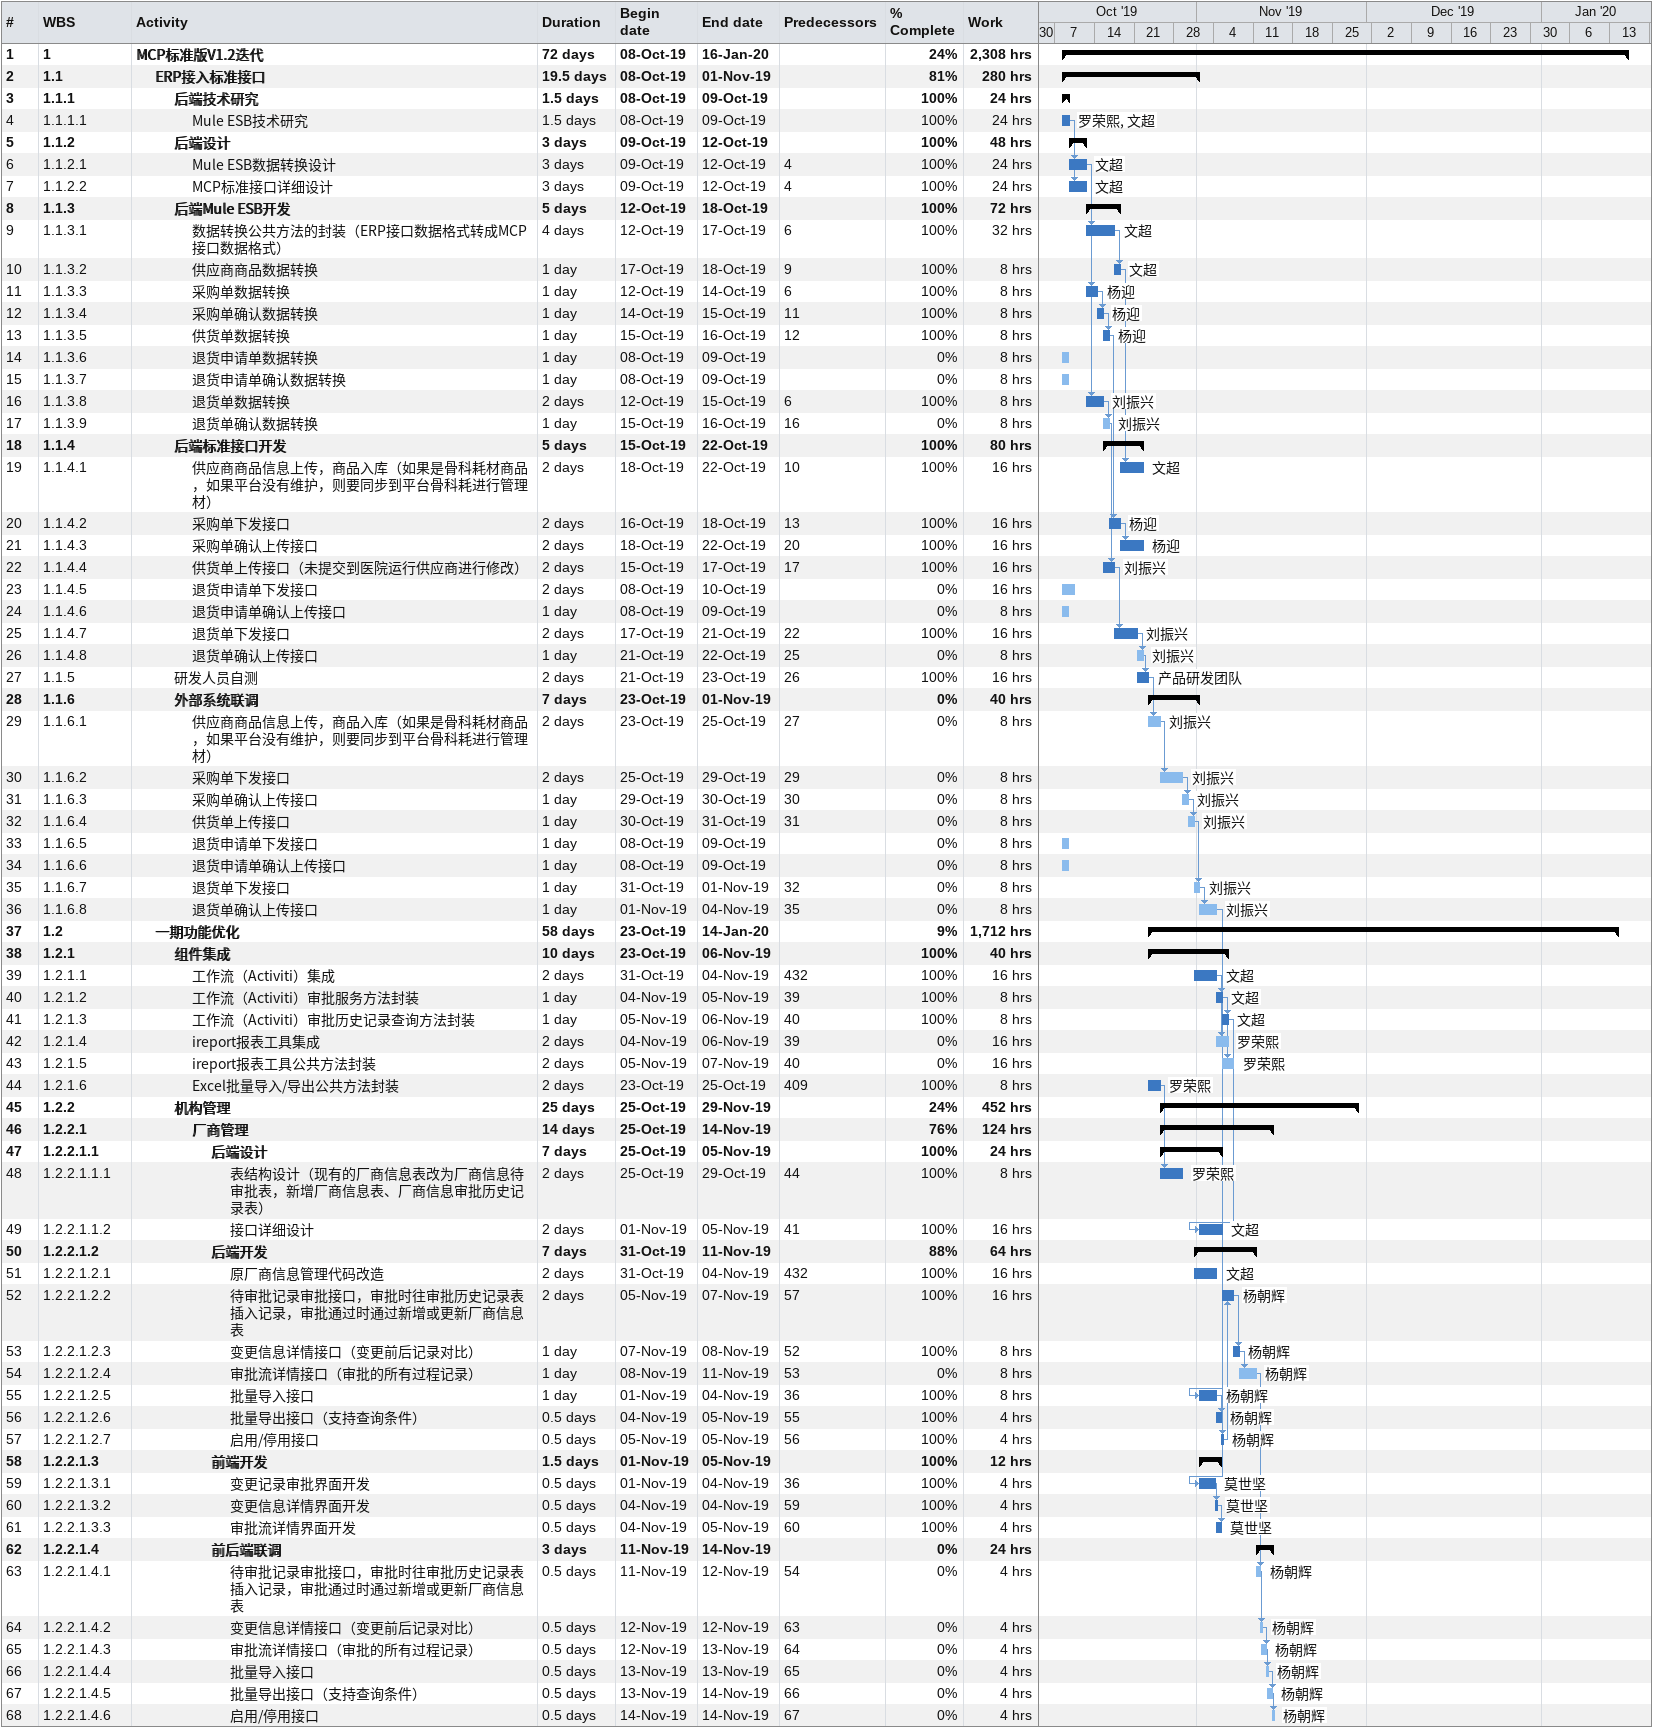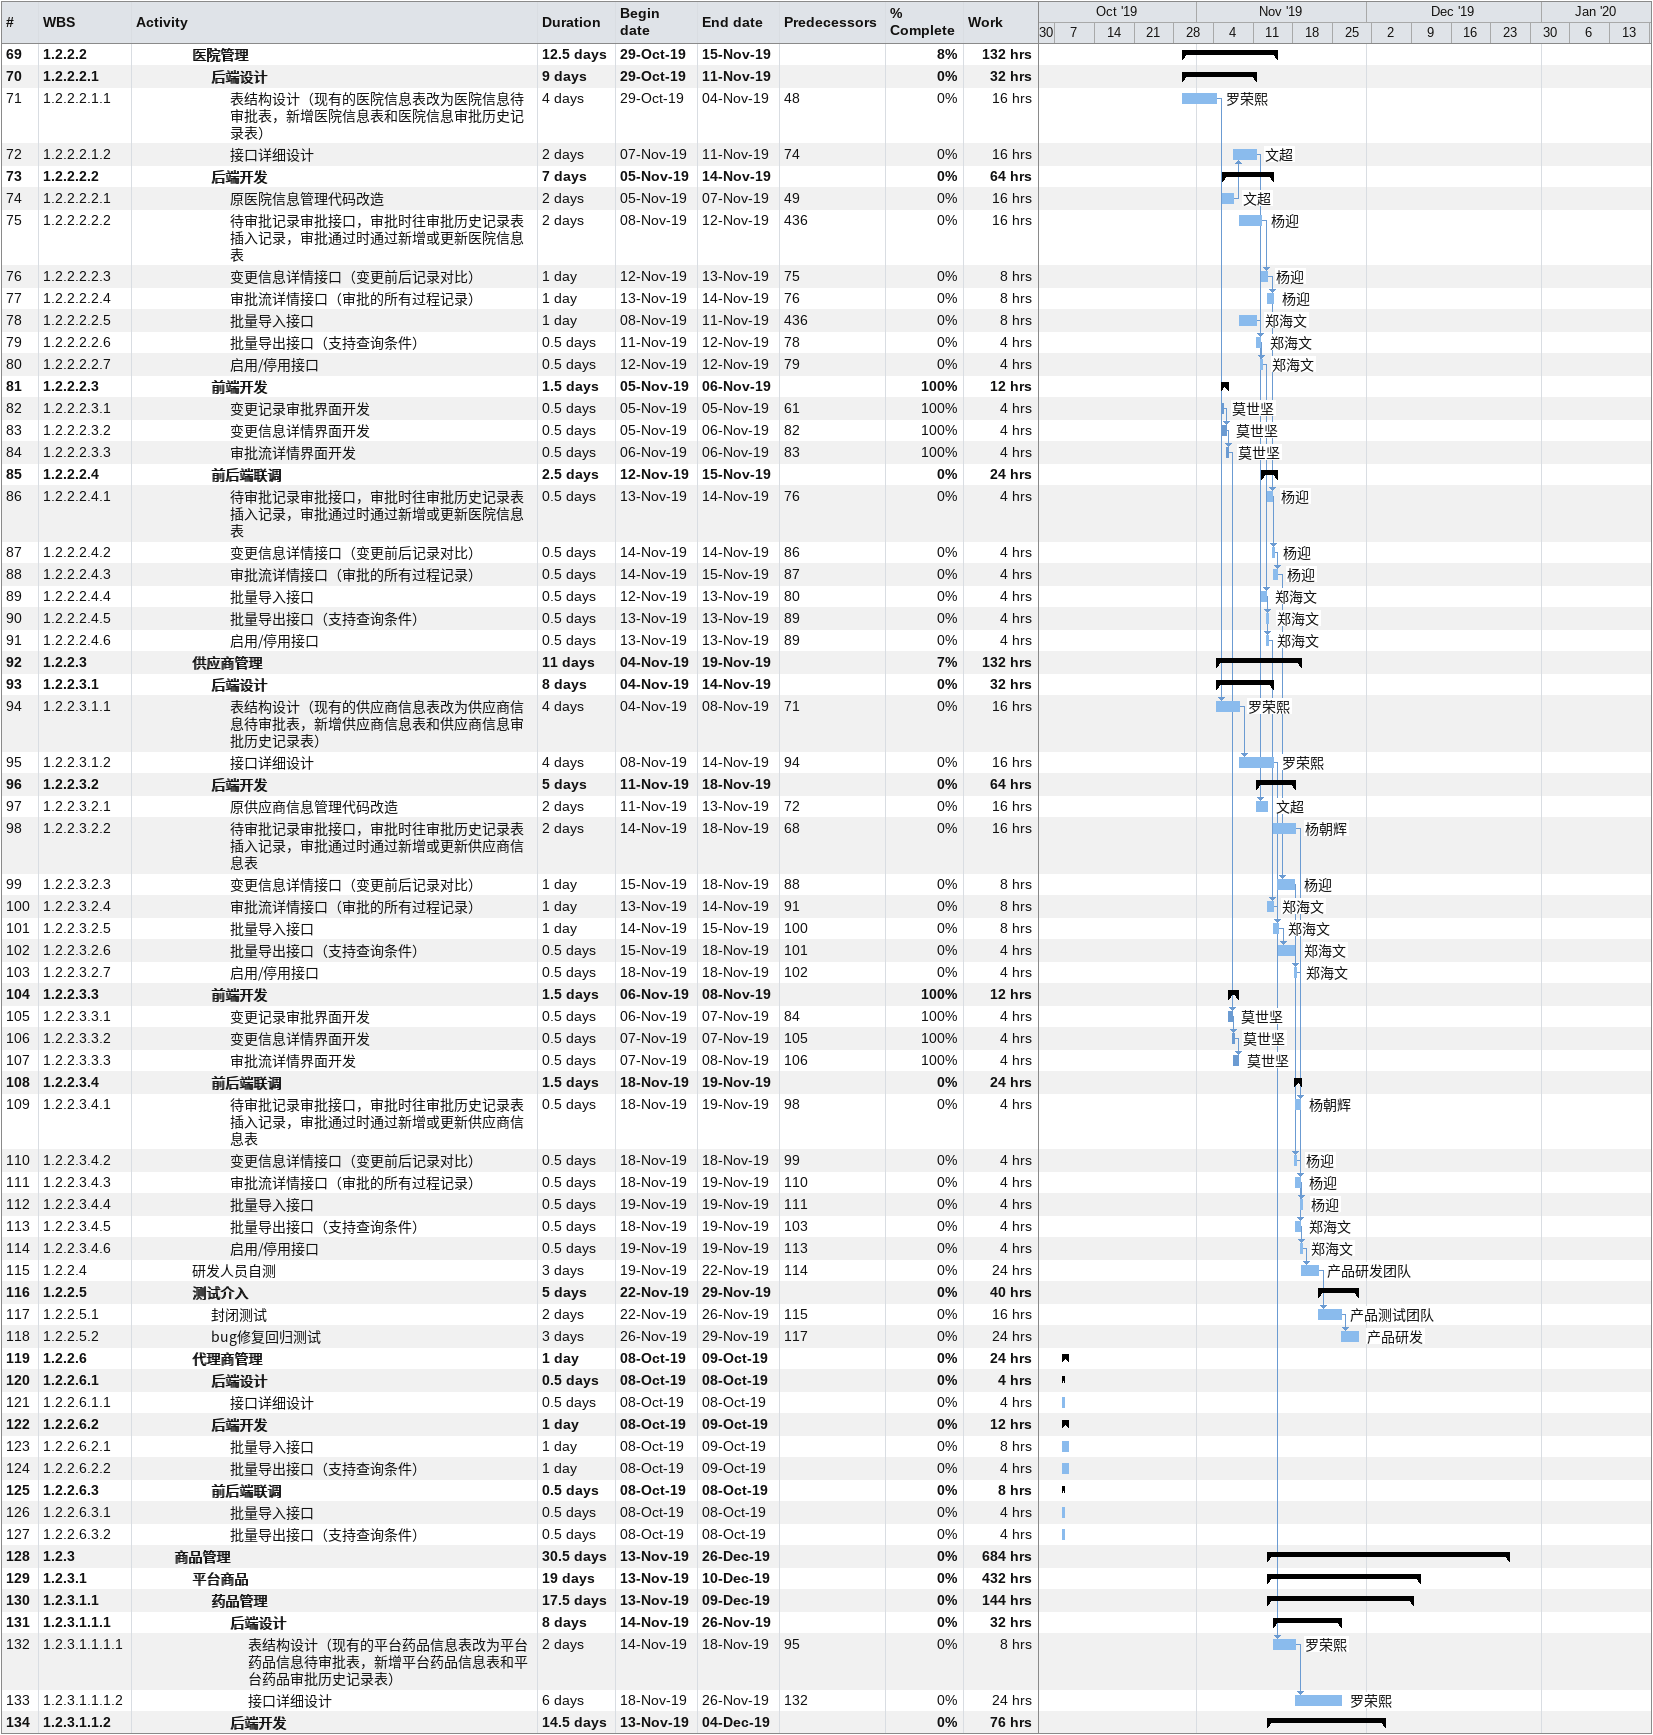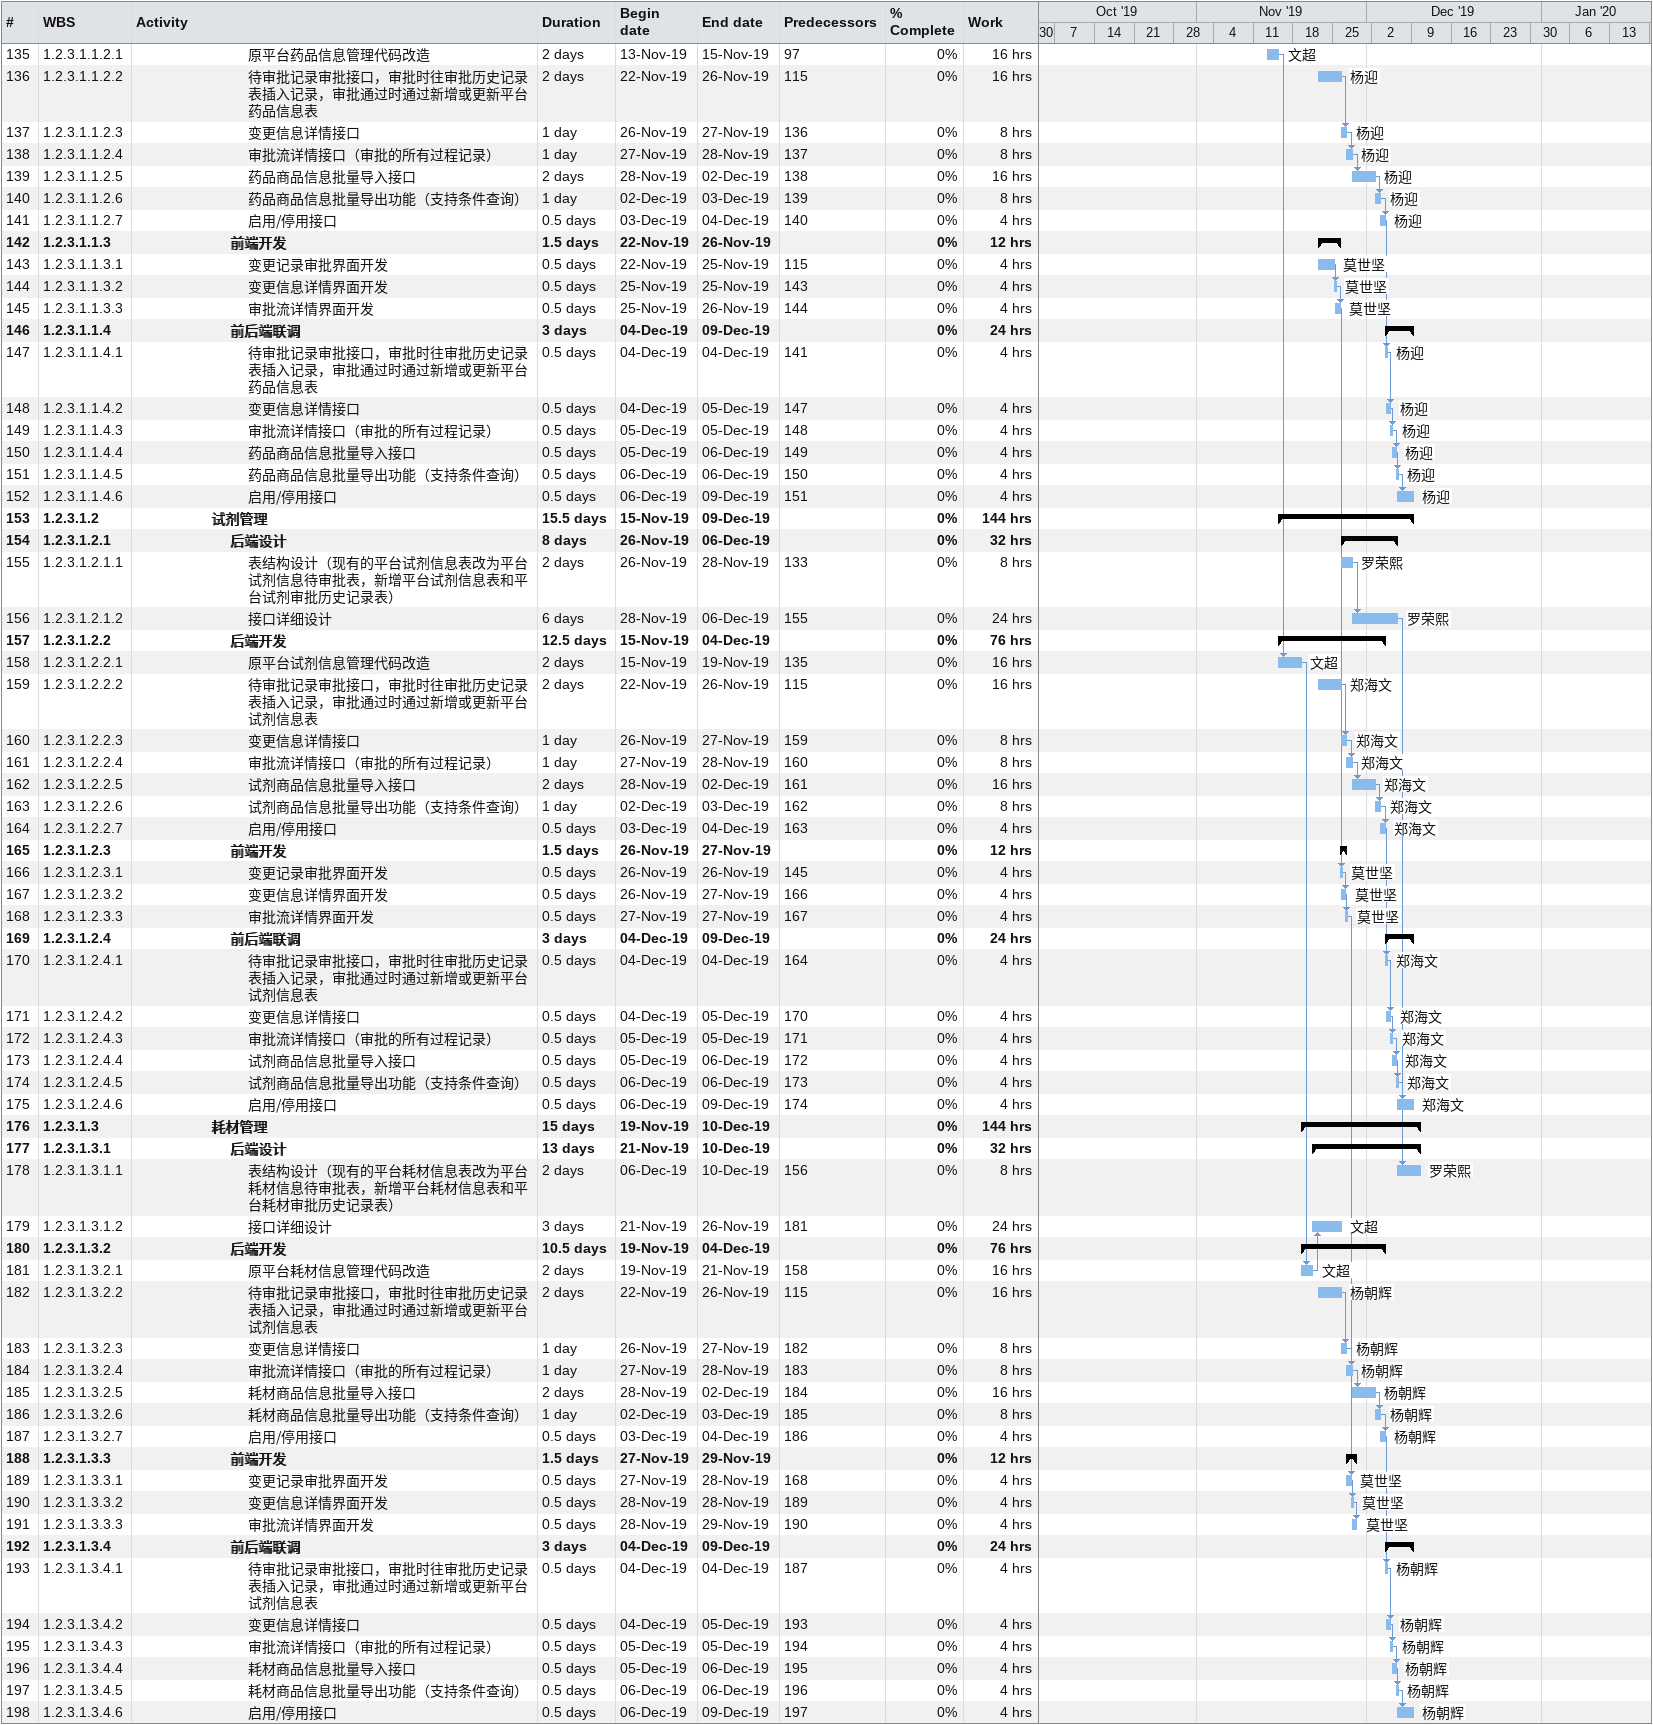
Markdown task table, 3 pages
| ID | WBS | Task | Duration | Start | Finish | Predecessors | Resources | % complete | Work (h) |
|---|---|---|---|---|---|---|---|---|---|
| 1 | 1 | **MCP标准版V1.2迭代** | 72d | 2019-10-08 | 2020-01-16 |  |  | 24 | 2308 |
| 2 | 1.1 | **ERP接入标准接口** | 19.5d | 2019-10-08 | 2019-11-01 |  |  | 81 | 280 |
| 3 | 1.1.1 | **后端技术研究** | 1.5d | 2019-10-08 | 2019-10-09 |  |  | 100 | 24 |
| 4 | 1.1.1.1 | Mule ESB技术研究 | 1.5d | 2019-10-08 | 2019-10-09 |  | 罗荣熙, 文超 | 100 | 24 |
| 5 | 1.1.2 | **后端设计** | 3d | 2019-10-09 | 2019-10-12 |  |  | 100 | 48 |
| 6 | 1.1.2.1 | Mule ESB数据转换设计 | 3d | 2019-10-09 | 2019-10-12 | 4 | 文超 | 100 | 24 |
| 7 | 1.1.2.2 | MCP标准接口详细设计 | 3d | 2019-10-09 | 2019-10-12 | 4 | 文超 | 100 | 24 |
| 8 | 1.1.3 | **后端Mule ESB开发** | 5d | 2019-10-12 | 2019-10-18 |  |  | 100 | 72 |
| 9 | 1.1.3.1 | 数据转换公共方法的封装（ERP接口数据格式转成MCP接口数据格式） | 4d | 2019-10-12 | 2019-10-17 | 6 | 文超 | 100 | 32 |
| 10 | 1.1.3.2 | 供应商商品数据转换 | 1d | 2019-10-17 | 2019-10-18 | 9 | 文超 | 100 | 8 |
| 11 | 1.1.3.3 | 采购单数据转换 | 1d | 2019-10-12 | 2019-10-14 | 6 | 杨迎 | 100 | 8 |
| 12 | 1.1.3.4 | 采购单确认数据转换 | 1d | 2019-10-14 | 2019-10-15 | 11 | 杨迎 | 100 | 8 |
| 13 | 1.1.3.5 | 供货单数据转换 | 1d | 2019-10-15 | 2019-10-16 | 12 | 杨迎 | 100 | 8 |
| 14 | 1.1.3.6 | 退货申请单数据转换 | 1d | 2019-10-08 | 2019-10-09 |  |  | 0 | 8 |
| 15 | 1.1.3.7 | 退货申请单确认数据转换 | 1d | 2019-10-08 | 2019-10-09 |  |  | 0 | 8 |
| 16 | 1.1.3.8 | 退货单数据转换 | 2d | 2019-10-12 | 2019-10-15 | 6 | 刘振兴 | 100 | 8 |
| 17 | 1.1.3.9 | 退货单确认数据转换 | 1d | 2019-10-15 | 2019-10-16 | 16 | 刘振兴 | 0 | 8 |
| 18 | 1.1.4 | **后端标准接口开发** | 5d | 2019-10-15 | 2019-10-22 |  |  | 100 | 80 |
| 19 | 1.1.4.1 | 供应商商品信息上传，商品入库（如果是骨科耗材商品，如果平台没有维护，则要同步到平台骨科耗进行管理材） | 2d | 2019-10-18 | 2019-10-22 | 10 | 文超 | 100 | 16 |
| 20 | 1.1.4.2 | 采购单下发接口 | 2d | 2019-10-16 | 2019-10-18 | 13 | 杨迎 | 100 | 16 |
| 21 | 1.1.4.3 | 采购单确认上传接口 | 2d | 2019-10-18 | 2019-10-22 | 20 | 杨迎 | 100 | 16 |
| 22 | 1.1.4.4 | 供货单上传接口（未提交到医院运行供应商进行修改） | 2d | 2019-10-15 | 2019-10-17 | 17 | 刘振兴 | 100 | 16 |
| 23 | 1.1.4.5 | 退货申请单下发接口 | 2d | 2019-10-08 | 2019-10-10 |  |  | 0 | 16 |
| 24 | 1.1.4.6 | 退货申请单确认上传接口 | 1d | 2019-10-08 | 2019-10-09 |  |  | 0 | 8 |
| 25 | 1.1.4.7 | 退货单下发接口 | 2d | 2019-10-17 | 2019-10-21 | 22 | 刘振兴 | 100 | 16 |
| 26 | 1.1.4.8 | 退货单确认上传接口 | 1d | 2019-10-21 | 2019-10-22 | 25 | 刘振兴 | 0 | 8 |
| 27 | 1.1.5 | 研发人员自测 | 2d | 2019-10-21 | 2019-10-23 | 26 | 产品研发团队 | 100 | 16 |
| 28 | 1.1.6 | **外部系统联调** | 7d | 2019-10-23 | 2019-11-01 |  |  | 0 | 40 |
| 29 | 1.1.6.1 | 供应商商品信息上传，商品入库（如果是骨科耗材商品，如果平台没有维护，则要同步到平台骨科耗进行管理材） | 2d | 2019-10-23 | 2019-10-25 | 27 | 刘振兴 | 0 | 8 |
| 30 | 1.1.6.2 | 采购单下发接口 | 2d | 2019-10-25 | 2019-10-29 | 29 | 刘振兴 | 0 | 8 |
| 31 | 1.1.6.3 | 采购单确认上传接口 | 1d | 2019-10-29 | 2019-10-30 | 30 | 刘振兴 | 0 | 8 |
| 32 | 1.1.6.4 | 供货单上传接口 | 1d | 2019-10-30 | 2019-10-31 | 31 | 刘振兴 | 0 | 8 |
| 33 | 1.1.6.5 | 退货申请单下发接口 | 1d | 2019-10-08 | 2019-10-09 |  |  | 0 | 8 |
| 34 | 1.1.6.6 | 退货申请单确认上传接口 | 1d | 2019-10-08 | 2019-10-09 |  |  | 0 | 8 |
| 35 | 1.1.6.7 | 退货单下发接口 | 1d | 2019-10-31 | 2019-11-01 | 32 | 刘振兴 | 0 | 8 |
| 36 | 1.1.6.8 | 退货单确认上传接口 | 1d | 2019-11-01 | 2019-11-04 | 35 | 刘振兴 | 0 | 8 |
| 37 | 1.2 | **一期功能优化** | 58d | 2019-10-23 | 2020-01-14 |  |  | 9 | 1712 |
| 38 | 1.2.1 | **组件集成** | 10d | 2019-10-23 | 2019-11-06 |  |  | 100 | 40 |
| 39 | 1.2.1.1 | 工作流（Activiti）集成 | 2d | 2019-10-31 | 2019-11-04 | 432 | 文超 | 100 | 16 |
| 40 | 1.2.1.2 | 工作流（Activiti）审批服务方法封装 | 1d | 2019-11-04 | 2019-11-05 | 39 | 文超 | 100 | 8 |
| 41 | 1.2.1.3 | 工作流（Activiti）审批历史记录查询方法封装 | 1d | 2019-11-05 | 2019-11-06 | 40 | 文超 | 100 | 8 |
| 42 | 1.2.1.4 | ireport报表工具集成 | 2d | 2019-11-04 | 2019-11-06 | 39 | 罗荣熙 | 0 | 16 |
| 43 | 1.2.1.5 | ireport报表工具公共方法封装 | 2d | 2019-11-05 | 2019-11-07 | 40 | 罗荣熙 | 0 | 16 |
| 44 | 1.2.1.6 | Excel批量导入/导出公共方法封装 | 2d | 2019-10-23 | 2019-10-25 | 409 | 罗荣熙 | 100 | 8 |
| 45 | 1.2.2 | **机构管理** | 25d | 2019-10-25 | 2019-11-29 |  |  | 24 | 452 |
| 46 | 1.2.2.1 | **厂商管理** | 14d | 2019-10-25 | 2019-11-14 |  |  | 76 | 124 |
| 47 | 1.2.2.1.1 | **后端设计** | 7d | 2019-10-25 | 2019-11-05 |  |  | 100 | 24 |
| 48 | 1.2.2.1.1.1 | 表结构设计（现有的厂商信息表改为厂商信息待审批表，新增厂商信息表、厂商信息审批历史记录表） | 2d | 2019-10-25 | 2019-10-29 | 44 | 罗荣熙 | 100 | 8 |
| 49 | 1.2.2.1.1.2 | 接口详细设计 | 2d | 2019-11-01 | 2019-11-05 | 41 | 文超 | 100 | 16 |
| 50 | 1.2.2.1.2 | **后端开发** | 7d | 2019-10-31 | 2019-11-11 |  |  | 88 | 64 |
| 51 | 1.2.2.1.2.1 | 原厂商信息管理代码改造 | 2d | 2019-10-31 | 2019-11-04 | 432 | 文超 | 100 | 16 |
| 52 | 1.2.2.1.2.2 | 待审批记录审批接口，审批时往审批历史记录表插入记录，审批通过时通过新增或更新厂商信息表 | 2d | 2019-11-05 | 2019-11-07 | 57 | 杨朝辉 | 100 | 16 |
| 53 | 1.2.2.1.2.3 | 变更信息详情接口（变更前后记录对比） | 1d | 2019-11-07 | 2019-11-08 | 52 | 杨朝辉 | 100 | 8 |
| 54 | 1.2.2.1.2.4 | 审批流详情接口（审批的所有过程记录） | 1d | 2019-11-08 | 2019-11-11 | 53 | 杨朝辉 | 0 | 8 |
| 55 | 1.2.2.1.2.5 | 批量导入接口 | 1d | 2019-11-01 | 2019-11-04 | 36 | 杨朝辉 | 100 | 8 |
| 56 | 1.2.2.1.2.6 | 批量导出接口（支持查询条件） | 0.5d | 2019-11-04 | 2019-11-05 | 55 | 杨朝辉 | 100 | 4 |
| 57 | 1.2.2.1.2.7 | 启用/停用接口 | 0.5d | 2019-11-05 | 2019-11-05 | 56 | 杨朝辉 | 100 | 4 |
| 58 | 1.2.2.1.3 | **前端开发** | 1.5d | 2019-11-01 | 2019-11-05 |  |  | 100 | 12 |
| 59 | 1.2.2.1.3.1 | 变更记录审批界面开发 | 0.5d | 2019-11-01 | 2019-11-04 | 36 | 莫世坚 | 100 | 4 |
| 60 | 1.2.2.1.3.2 | 变更信息详情界面开发 | 0.5d | 2019-11-04 | 2019-11-04 | 59 | 莫世坚 | 100 | 4 |
| 61 | 1.2.2.1.3.3 | 审批流详情界面开发 | 0.5d | 2019-11-04 | 2019-11-05 | 60 | 莫世坚 | 100 | 4 |
| 62 | 1.2.2.1.4 | **前后端联调** | 3d | 2019-11-11 | 2019-11-14 |  |  | 0 | 24 |
| 63 | 1.2.2.1.4.1 | 待审批记录审批接口，审批时往审批历史记录表插入记录，审批通过时通过新增或更新厂商信息表 | 0.5d | 2019-11-11 | 2019-11-12 | 54 | 杨朝辉 | 0 | 4 |
| 64 | 1.2.2.1.4.2 | 变更信息详情接口（变更前后记录对比） | 0.5d | 2019-11-12 | 2019-11-12 | 63 | 杨朝辉 | 0 | 4 |
| 65 | 1.2.2.1.4.3 | 审批流详情接口（审批的所有过程记录） | 0.5d | 2019-11-12 | 2019-11-13 | 64 | 杨朝辉 | 0 | 4 |
| 66 | 1.2.2.1.4.4 | 批量导入接口 | 0.5d | 2019-11-13 | 2019-11-13 | 65 | 杨朝辉 | 0 | 4 |
| 67 | 1.2.2.1.4.5 | 批量导出接口（支持查询条件） | 0.5d | 2019-11-13 | 2019-11-14 | 66 | 杨朝辉 | 0 | 4 |
| 68 | 1.2.2.1.4.6 | 启用/停用接口 | 0.5d | 2019-11-14 | 2019-11-14 | 67 | 杨朝辉 | 0 | 4 |
| 69 | 1.2.2.2 | **医院管理** | 12.5d | 2019-10-29 | 2019-11-15 |  |  | 8 | 132 |
| 70 | 1.2.2.2.1 | **后端设计** | 9d | 2019-10-29 | 2019-11-11 |  |  | 0 | 32 |
| 71 | 1.2.2.2.1.1 | 表结构设计（现有的医院信息表改为医院信息待审批表，新增医院信息表和医院信息审批历史记录表） | 4d | 2019-10-29 | 2019-11-04 | 48 | 罗荣熙 | 0 | 16 |
| 72 | 1.2.2.2.1.2 | 接口详细设计 | 2d | 2019-11-07 | 2019-11-11 | 74 | 文超 | 0 | 16 |
| 73 | 1.2.2.2.2 | **后端开发** | 7d | 2019-11-05 | 2019-11-14 |  |  | 0 | 64 |
| 74 | 1.2.2.2.2.1 | 原医院信息管理代码改造 | 2d | 2019-11-05 | 2019-11-07 | 49 | 文超 | 0 | 16 |
| 75 | 1.2.2.2.2.2 | 待审批记录审批接口，审批时往审批历史记录表插入记录，审批通过时通过新增或更新医院信息表 | 2d | 2019-11-08 | 2019-11-12 | 436 | 杨迎 | 0 | 16 |
| 76 | 1.2.2.2.2.3 | 变更信息详情接口（变更前后记录对比） | 1d | 2019-11-12 | 2019-11-13 | 75 | 杨迎 | 0 | 8 |
| 77 | 1.2.2.2.2.4 | 审批流详情接口（审批的所有过程记录） | 1d | 2019-11-13 | 2019-11-14 | 76 | 杨迎 | 0 | 8 |
| 78 | 1.2.2.2.2.5 | 批量导入接口 | 1d | 2019-11-08 | 2019-11-11 | 436 | 郑海文 | 0 | 8 |
| 79 | 1.2.2.2.2.6 | 批量导出接口（支持查询条件） | 0.5d | 2019-11-11 | 2019-11-12 | 78 | 郑海文 | 0 | 4 |
| 80 | 1.2.2.2.2.7 | 启用/停用接口 | 0.5d | 2019-11-12 | 2019-11-12 | 79 | 郑海文 | 0 | 4 |
| 81 | 1.2.2.2.3 | **前端开发** | 1.5d | 2019-11-05 | 2019-11-06 |  |  | 100 | 12 |
| 82 | 1.2.2.2.3.1 | 变更记录审批界面开发 | 0.5d | 2019-11-05 | 2019-11-05 | 61 | 莫世坚 | 100 | 4 |
| 83 | 1.2.2.2.3.2 | 变更信息详情界面开发 | 0.5d | 2019-11-05 | 2019-11-06 | 82 | 莫世坚 | 100 | 4 |
| 84 | 1.2.2.2.3.3 | 审批流详情界面开发 | 0.5d | 2019-11-06 | 2019-11-06 | 83 | 莫世坚 | 100 | 4 |
| 85 | 1.2.2.2.4 | **前后端联调** | 2.5d | 2019-11-12 | 2019-11-15 |  |  | 0 | 24 |
| 86 | 1.2.2.2.4.1 | 待审批记录审批接口，审批时往审批历史记录表插入记录，审批通过时通过新增或更新医院信息表 | 0.5d | 2019-11-13 | 2019-11-14 | 76 | 杨迎 | 0 | 4 |
| 87 | 1.2.2.2.4.2 | 变更信息详情接口（变更前后记录对比） | 0.5d | 2019-11-14 | 2019-11-14 | 86 | 杨迎 | 0 | 4 |
| 88 | 1.2.2.2.4.3 | 审批流详情接口（审批的所有过程记录） | 0.5d | 2019-11-14 | 2019-11-15 | 87 | 杨迎 | 0 | 4 |
| 89 | 1.2.2.2.4.4 | 批量导入接口 | 0.5d | 2019-11-12 | 2019-11-13 | 80 | 郑海文 | 0 | 4 |
| 90 | 1.2.2.2.4.5 | 批量导出接口（支持查询条件） | 0.5d | 2019-11-13 | 2019-11-13 | 89 | 郑海文 | 0 | 4 |
| 91 | 1.2.2.2.4.6 | 启用/停用接口 | 0.5d | 2019-11-13 | 2019-11-13 | 89 | 郑海文 | 0 | 4 |
| 92 | 1.2.2.3 | **供应商管理** | 11d | 2019-11-04 | 2019-11-19 |  |  | 7 | 132 |
| 93 | 1.2.2.3.1 | **后端设计** | 8d | 2019-11-04 | 2019-11-14 |  |  | 0 | 32 |
| 94 | 1.2.2.3.1.1 | 表结构设计（现有的供应商信息表改为供应商信息待审批表，新增供应商信息表和供应商信息审批历史记录表） | 4d | 2019-11-04 | 2019-11-08 | 71 | 罗荣熙 | 0 | 16 |
| 95 | 1.2.2.3.1.2 | 接口详细设计 | 4d | 2019-11-08 | 2019-11-14 | 94 | 罗荣熙 | 0 | 16 |
| 96 | 1.2.2.3.2 | **后端开发** | 5d | 2019-11-11 | 2019-11-18 |  |  | 0 | 64 |
| 97 | 1.2.2.3.2.1 | 原供应商信息管理代码改造 | 2d | 2019-11-11 | 2019-11-13 | 72 | 文超 | 0 | 16 |
| 98 | 1.2.2.3.2.2 | 待审批记录审批接口，审批时往审批历史记录表插入记录，审批通过时通过新增或更新供应商信息表 | 2d | 2019-11-14 | 2019-11-18 | 68 | 杨朝辉 | 0 | 16 |
| 99 | 1.2.2.3.2.3 | 变更信息详情接口（变更前后记录对比） | 1d | 2019-11-15 | 2019-11-18 | 88 | 杨迎 | 0 | 8 |
| 100 | 1.2.2.3.2.4 | 审批流详情接口（审批的所有过程记录） | 1d | 2019-11-13 | 2019-11-14 | 91 | 郑海文 | 0 | 8 |
| 101 | 1.2.2.3.2.5 | 批量导入接口 | 1d | 2019-11-14 | 2019-11-15 | 100 | 郑海文 | 0 | 8 |
| 102 | 1.2.2.3.2.6 | 批量导出接口（支持查询条件） | 0.5d | 2019-11-15 | 2019-11-18 | 101 | 郑海文 | 0 | 4 |
| 103 | 1.2.2.3.2.7 | 启用/停用接口 | 0.5d | 2019-11-18 | 2019-11-18 | 102 | 郑海文 | 0 | 4 |
| 104 | 1.2.2.3.3 | **前端开发** | 1.5d | 2019-11-06 | 2019-11-08 |  |  | 100 | 12 |
| 105 | 1.2.2.3.3.1 | 变更记录审批界面开发 | 0.5d | 2019-11-06 | 2019-11-07 | 84 | 莫世坚 | 100 | 4 |
| 106 | 1.2.2.3.3.2 | 变更信息详情界面开发 | 0.5d | 2019-11-07 | 2019-11-07 | 105 | 莫世坚 | 100 | 4 |
| 107 | 1.2.2.3.3.3 | 审批流详情界面开发 | 0.5d | 2019-11-07 | 2019-11-08 | 106 | 莫世坚 | 100 | 4 |
| 108 | 1.2.2.3.4 | **前后端联调** | 1.5d | 2019-11-18 | 2019-11-19 |  |  | 0 | 24 |
| 109 | 1.2.2.3.4.1 | 待审批记录审批接口，审批时往审批历史记录表插入记录，审批通过时通过新增或更新供应商信息表 | 0.5d | 2019-11-18 | 2019-11-19 | 98 | 杨朝辉 | 0 | 4 |
| 110 | 1.2.2.3.4.2 | 变更信息详情接口（变更前后记录对比） | 0.5d | 2019-11-18 | 2019-11-18 | 99 | 杨迎 | 0 | 4 |
| 111 | 1.2.2.3.4.3 | 审批流详情接口（审批的所有过程记录） | 0.5d | 2019-11-18 | 2019-11-19 | 110 | 杨迎 | 0 | 4 |
| 112 | 1.2.2.3.4.4 | 批量导入接口 | 0.5d | 2019-11-19 | 2019-11-19 | 111 | 杨迎 | 0 | 4 |
| 113 | 1.2.2.3.4.5 | 批量导出接口（支持查询条件） | 0.5d | 2019-11-18 | 2019-11-19 | 103 | 郑海文 | 0 | 4 |
| 114 | 1.2.2.3.4.6 | 启用/停用接口 | 0.5d | 2019-11-19 | 2019-11-19 | 113 | 郑海文 | 0 | 4 |
| 115 | 1.2.2.4 | 研发人员自测 | 3d | 2019-11-19 | 2019-11-22 | 114 | 产品研发团队 | 0 | 24 |
| 116 | 1.2.2.5 | **测试介入** | 5d | 2019-11-22 | 2019-11-29 |  |  | 0 | 40 |
| 117 | 1.2.2.5.1 | 封闭测试 | 2d | 2019-11-22 | 2019-11-26 | 115 | 产品测试团队 | 0 | 16 |
| 118 | 1.2.2.5.2 | bug修复回归测试 | 3d | 2019-11-26 | 2019-11-29 | 117 | 产品研发 | 0 | 24 |
| 119 | 1.2.2.6 | **代理商管理** | 1d | 2019-10-08 | 2019-10-09 |  |  | 0 | 24 |
| 120 | 1.2.2.6.1 | **后端设计** | 0.5d | 2019-10-08 | 2019-10-08 |  |  | 0 | 4 |
| 121 | 1.2.2.6.1.1 | 接口详细设计 | 0.5d | 2019-10-08 | 2019-10-08 |  |  | 0 | 4 |
| 122 | 1.2.2.6.2 | **后端开发** | 1d | 2019-10-08 | 2019-10-09 |  |  | 0 | 12 |
| 123 | 1.2.2.6.2.1 | 批量导入接口 | 1d | 2019-10-08 | 2019-10-09 |  |  | 0 | 8 |
| 124 | 1.2.2.6.2.2 | 批量导出接口（支持查询条件） | 1d | 2019-10-08 | 2019-10-09 |  |  | 0 | 4 |
| 125 | 1.2.2.6.3 | **前后端联调** | 0.5d | 2019-10-08 | 2019-10-08 |  |  | 0 | 8 |
| 126 | 1.2.2.6.3.1 | 批量导入接口 | 0.5d | 2019-10-08 | 2019-10-08 |  |  | 0 | 4 |
| 127 | 1.2.2.6.3.2 | 批量导出接口（支持查询条件） | 0.5d | 2019-10-08 | 2019-10-08 |  |  | 0 | 4 |
| 128 | 1.2.3 | **商品管理** | 30.5d | 2019-11-13 | 2019-12-26 |  |  | 0 | 684 |
| 129 | 1.2.3.1 | **平台商品** | 19d | 2019-11-13 | 2019-12-10 |  |  | 0 | 432 |
| 130 | 1.2.3.1.1 | **药品管理** | 17.5d | 2019-11-13 | 2019-12-09 |  |  | 0 | 144 |
| 131 | 1.2.3.1.1.1 | **后端设计** | 8d | 2019-11-14 | 2019-11-26 |  |  | 0 | 32 |
| 132 | 1.2.3.1.1.1.1 | 表结构设计（现有的平台药品信息表改为平台药品信息待审批表，新增平台药品信息表和平台药品审批历史记录表） | 2d | 2019-11-14 | 2019-11-18 | 95 | 罗荣熙 | 0 | 8 |
| 133 | 1.2.3.1.1.1.2 | 接口详细设计 | 6d | 2019-11-18 | 2019-11-26 | 132 | 罗荣熙 | 0 | 24 |
| 134 | 1.2.3.1.1.2 | **后端开发** | 14.5d | 2019-11-13 | 2019-12-04 |  |  | 0 | 76 |
| 135 | 1.2.3.1.1.2.1 | 原平台药品信息管理代码改造 | 2d | 2019-11-13 | 2019-11-15 | 97 | 文超 | 0 | 16 |
| 136 | 1.2.3.1.1.2.2 | 待审批记录审批接口，审批时往审批历史记录表插入记录，审批通过时通过新增或更新平台药品信息表 | 2d | 2019-11-22 | 2019-11-26 | 115 | 杨迎 | 0 | 16 |
| 137 | 1.2.3.1.1.2.3 | 变更信息详情接口 | 1d | 2019-11-26 | 2019-11-27 | 136 | 杨迎 | 0 | 8 |
| 138 | 1.2.3.1.1.2.4 | 审批流详情接口（审批的所有过程记录） | 1d | 2019-11-27 | 2019-11-28 | 137 | 杨迎 | 0 | 8 |
| 139 | 1.2.3.1.1.2.5 | 药品商品信息批量导入接口 | 2d | 2019-11-28 | 2019-12-02 | 138 | 杨迎 | 0 | 16 |
| 140 | 1.2.3.1.1.2.6 | 药品商品信息批量导出功能（支持条件查询） | 1d | 2019-12-02 | 2019-12-03 | 139 | 杨迎 | 0 | 8 |
| 141 | 1.2.3.1.1.2.7 | 启用/停用接口 | 0.5d | 2019-12-03 | 2019-12-04 | 140 | 杨迎 | 0 | 4 |
| 142 | 1.2.3.1.1.3 | **前端开发** | 1.5d | 2019-11-22 | 2019-11-26 |  |  | 0 | 12 |
| 143 | 1.2.3.1.1.3.1 | 变更记录审批界面开发 | 0.5d | 2019-11-22 | 2019-11-25 | 115 | 莫世坚 | 0 | 4 |
| 144 | 1.2.3.1.1.3.2 | 变更信息详情界面开发 | 0.5d | 2019-11-25 | 2019-11-25 | 143 | 莫世坚 | 0 | 4 |
| 145 | 1.2.3.1.1.3.3 | 审批流详情界面开发 | 0.5d | 2019-11-25 | 2019-11-26 | 144 | 莫世坚 | 0 | 4 |
| 146 | 1.2.3.1.1.4 | **前后端联调** | 3d | 2019-12-04 | 2019-12-09 |  |  | 0 | 24 |
| 147 | 1.2.3.1.1.4.1 | 待审批记录审批接口，审批时往审批历史记录表插入记录，审批通过时通过新增或更新平台药品信息表 | 0.5d | 2019-12-04 | 2019-12-04 | 141 | 杨迎 | 0 | 4 |
| 148 | 1.2.3.1.1.4.2 | 变更信息详情接口 | 0.5d | 2019-12-04 | 2019-12-05 | 147 | 杨迎 | 0 | 4 |
| 149 | 1.2.3.1.1.4.3 | 审批流详情接口（审批的所有过程记录） | 0.5d | 2019-12-05 | 2019-12-05 | 148 | 杨迎 | 0 | 4 |
| 150 | 1.2.3.1.1.4.4 | 药品商品信息批量导入接口 | 0.5d | 2019-12-05 | 2019-12-06 | 149 | 杨迎 | 0 | 4 |
| 151 | 1.2.3.1.1.4.5 | 药品商品信息批量导出功能（支持条件查询） | 0.5d | 2019-12-06 | 2019-12-06 | 150 | 杨迎 | 0 | 4 |
| 152 | 1.2.3.1.1.4.6 | 启用/停用接口 | 0.5d | 2019-12-06 | 2019-12-09 | 151 | 杨迎 | 0 | 4 |
| 153 | 1.2.3.1.2 | **试剂管理** | 15.5d | 2019-11-15 | 2019-12-09 |  |  | 0 | 144 |
| 154 | 1.2.3.1.2.1 | **后端设计** | 8d | 2019-11-26 | 2019-12-06 |  |  | 0 | 32 |
| 155 | 1.2.3.1.2.1.1 | 表结构设计（现有的平台试剂信息表改为平台试剂信息待审批表，新增平台试剂信息表和平台试剂审批历史记录表） | 2d | 2019-11-26 | 2019-11-28 | 133 | 罗荣熙 | 0 | 8 |
| 156 | 1.2.3.1.2.1.2 | 接口详细设计 | 6d | 2019-11-28 | 2019-12-06 | 155 | 罗荣熙 | 0 | 24 |
| 157 | 1.2.3.1.2.2 | **后端开发** | 12.5d | 2019-11-15 | 2019-12-04 |  |  | 0 | 76 |
| 158 | 1.2.3.1.2.2.1 | 原平台试剂信息管理代码改造 | 2d | 2019-11-15 | 2019-11-19 | 135 | 文超 | 0 | 16 |
| 159 | 1.2.3.1.2.2.2 | 待审批记录审批接口，审批时往审批历史记录表插入记录，审批通过时通过新增或更新平台试剂信息表 | 2d | 2019-11-22 | 2019-11-26 | 115 | 郑海文 | 0 | 16 |
| 160 | 1.2.3.1.2.2.3 | 变更信息详情接口 | 1d | 2019-11-26 | 2019-11-27 | 159 | 郑海文 | 0 | 8 |
| 161 | 1.2.3.1.2.2.4 | 审批流详情接口（审批的所有过程记录） | 1d | 2019-11-27 | 2019-11-28 | 160 | 郑海文 | 0 | 8 |
| 162 | 1.2.3.1.2.2.5 | 试剂商品信息批量导入接口 | 2d | 2019-11-28 | 2019-12-02 | 161 | 郑海文 | 0 | 16 |
| 163 | 1.2.3.1.2.2.6 | 试剂商品信息批量导出功能（支持条件查询） | 1d | 2019-12-02 | 2019-12-03 | 162 | 郑海文 | 0 | 8 |
| 164 | 1.2.3.1.2.2.7 | 启用/停用接口 | 0.5d | 2019-12-03 | 2019-12-04 | 163 | 郑海文 | 0 | 4 |
| 165 | 1.2.3.1.2.3 | **前端开发** | 1.5d | 2019-11-26 | 2019-11-27 |  |  | 0 | 12 |
| 166 | 1.2.3.1.2.3.1 | 变更记录审批界面开发 | 0.5d | 2019-11-26 | 2019-11-26 | 145 | 莫世坚 | 0 | 4 |
| 167 | 1.2.3.1.2.3.2 | 变更信息详情界面开发 | 0.5d | 2019-11-26 | 2019-11-27 | 166 | 莫世坚 | 0 | 4 |
| 168 | 1.2.3.1.2.3.3 | 审批流详情界面开发 | 0.5d | 2019-11-27 | 2019-11-27 | 167 | 莫世坚 | 0 | 4 |
| 169 | 1.2.3.1.2.4 | **前后端联调** | 3d | 2019-12-04 | 2019-12-09 |  |  | 0 | 24 |
| 170 | 1.2.3.1.2.4.1 | 待审批记录审批接口，审批时往审批历史记录表插入记录，审批通过时通过新增或更新平台试剂信息表 | 0.5d | 2019-12-04 | 2019-12-04 | 164 | 郑海文 | 0 | 4 |
| 171 | 1.2.3.1.2.4.2 | 变更信息详情接口 | 0.5d | 2019-12-04 | 2019-12-05 | 170 | 郑海文 | 0 | 4 |
| 172 | 1.2.3.1.2.4.3 | 审批流详情接口（审批的所有过程记录） | 0.5d | 2019-12-05 | 2019-12-05 | 171 | 郑海文 | 0 | 4 |
| 173 | 1.2.3.1.2.4.4 | 试剂商品信息批量导入接口 | 0.5d | 2019-12-05 | 2019-12-06 | 172 | 郑海文 | 0 | 4 |
| 174 | 1.2.3.1.2.4.5 | 试剂商品信息批量导出功能（支持条件查询） | 0.5d | 2019-12-06 | 2019-12-06 | 173 | 郑海文 | 0 | 4 |
| 175 | 1.2.3.1.2.4.6 | 启用/停用接口 | 0.5d | 2019-12-06 | 2019-12-09 | 174 | 郑海文 | 0 | 4 |
| 176 | 1.2.3.1.3 | **耗材管理** | 15d | 2019-11-19 | 2019-12-10 |  |  | 0 | 144 |
| 177 | 1.2.3.1.3.1 | **后端设计** | 13d | 2019-11-21 | 2019-12-10 |  |  | 0 | 32 |
| 178 | 1.2.3.1.3.1.1 | 表结构设计（现有的平台耗材信息表改为平台耗材信息待审批表，新增平台耗材信息表和平台耗材审批历史记录表） | 2d | 2019-12-06 | 2019-12-10 | 156 | 罗荣熙 | 0 | 8 |
| 179 | 1.2.3.1.3.1.2 | 接口详细设计 | 3d | 2019-11-21 | 2019-11-26 | 181 | 文超 | 0 | 24 |
| 180 | 1.2.3.1.3.2 | **后端开发** | 10.5d | 2019-11-19 | 2019-12-04 |  |  | 0 | 76 |
| 181 | 1.2.3.1.3.2.1 | 原平台耗材信息管理代码改造 | 2d | 2019-11-19 | 2019-11-21 | 158 | 文超 | 0 | 16 |
| 182 | 1.2.3.1.3.2.2 | 待审批记录审批接口，审批时往审批历史记录表插入记录，审批通过时通过新增或更新平台试剂信息表 | 2d | 2019-11-22 | 2019-11-26 | 115 | 杨朝辉 | 0 | 16 |
| 183 | 1.2.3.1.3.2.3 | 变更信息详情接口 | 1d | 2019-11-26 | 2019-11-27 | 182 | 杨朝辉 | 0 | 8 |
| 184 | 1.2.3.1.3.2.4 | 审批流详情接口（审批的所有过程记录） | 1d | 2019-11-27 | 2019-11-28 | 183 | 杨朝辉 | 0 | 8 |
| 185 | 1.2.3.1.3.2.5 | 耗材商品信息批量导入接口 | 2d | 2019-11-28 | 2019-12-02 | 184 | 杨朝辉 | 0 | 16 |
| 186 | 1.2.3.1.3.2.6 | 耗材商品信息批量导出功能（支持条件查询） | 1d | 2019-12-02 | 2019-12-03 | 185 | 杨朝辉 | 0 | 8 |
| 187 | 1.2.3.1.3.2.7 | 启用/停用接口 | 0.5d | 2019-12-03 | 2019-12-04 | 186 | 杨朝辉 | 0 | 4 |
| 188 | 1.2.3.1.3.3 | **前端开发** | 1.5d | 2019-11-27 | 2019-11-29 |  |  | 0 | 12 |
| 189 | 1.2.3.1.3.3.1 | 变更记录审批界面开发 | 0.5d | 2019-11-27 | 2019-11-28 | 168 | 莫世坚 | 0 | 4 |
| 190 | 1.2.3.1.3.3.2 | 变更信息详情界面开发 | 0.5d | 2019-11-28 | 2019-11-28 | 189 | 莫世坚 | 0 | 4 |
| 191 | 1.2.3.1.3.3.3 | 审批流详情界面开发 | 0.5d | 2019-11-28 | 2019-11-29 | 190 | 莫世坚 | 0 | 4 |
| 192 | 1.2.3.1.3.4 | **前后端联调** | 3d | 2019-12-04 | 2019-12-09 |  |  | 0 | 24 |
| 193 | 1.2.3.1.3.4.1 | 待审批记录审批接口，审批时往审批历史记录表插入记录，审批通过时通过新增或更新平台试剂信息表 | 0.5d | 2019-12-04 | 2019-12-04 | 187 | 杨朝辉 | 0 | 4 |
| 194 | 1.2.3.1.3.4.2 | 变更信息详情接口 | 0.5d | 2019-12-04 | 2019-12-05 | 193 | 杨朝辉 | 0 | 4 |
| 195 | 1.2.3.1.3.4.3 | 审批流详情接口（审批的所有过程记录） | 0.5d | 2019-12-05 | 2019-12-05 | 194 | 杨朝辉 | 0 | 4 |
| 196 | 1.2.3.1.3.4.4 | 耗材商品信息批量导入接口 | 0.5d | 2019-12-05 | 2019-12-06 | 195 | 杨朝辉 | 0 | 4 |
| 197 | 1.2.3.1.3.4.5 | 耗材商品信息批量导出功能（支持条件查询） | 0.5d | 2019-12-06 | 2019-12-06 | 196 | 杨朝辉 | 0 | 4 |
| 198 | 1.2.3.1.3.4.6 | 启用/停用接口 | 0.5d | 2019-12-06 | 2019-12-09 | 197 | 杨朝辉 | 0 | 4 |
